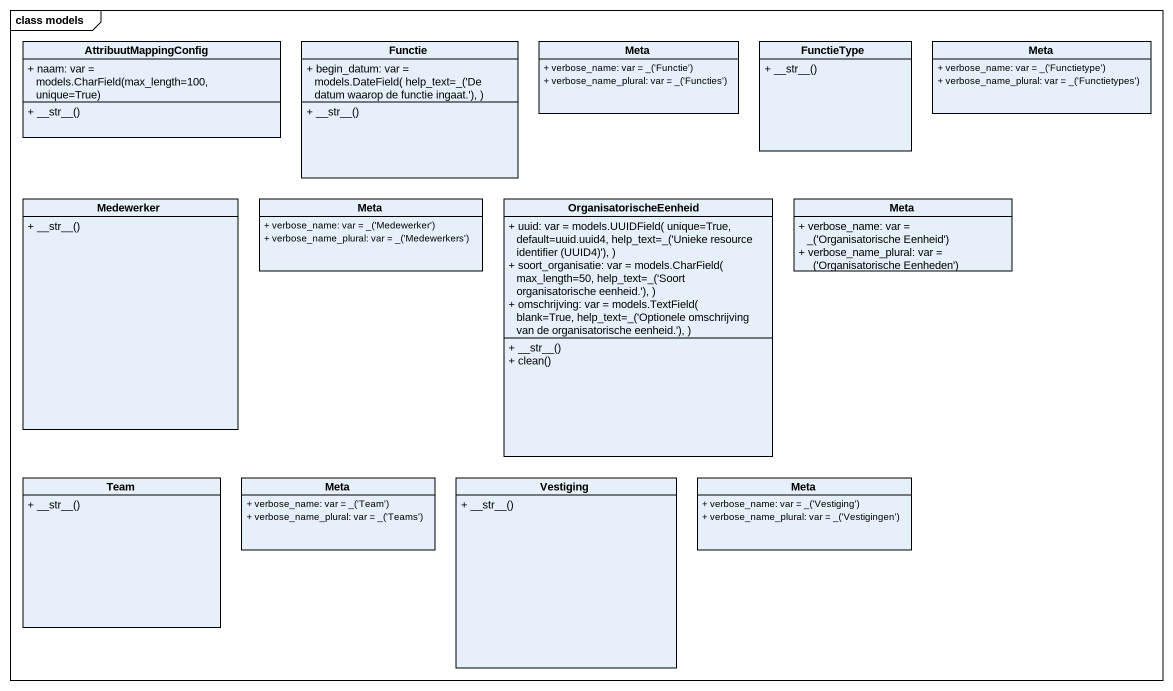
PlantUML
@startuml
mainframe class models
hide circle
hide empty members
skinparam classAttributeIconSize 0
class AttribuutMappingConfig {
  {field} + naam: var = models.CharField(max_length=100, unique=True)
  + ~__str~__()
}
class Functie {
  {field} + begin_datum: var = models.DateField( help_text=_('De datum waarop de functie ingaat.'), )
  + ~__str~__()
}
class Meta {
  {field} + verbose_name: var = _('Functie')
  {field} + verbose_name_plural: var = _('Functies')
}
class FunctieType {
  + ~__str~__()
}
class "Meta" as Meta_2 {
  {field} + verbose_name: var = _('Functietype')
  {field} + verbose_name_plural: var = _('Functietypes')
}
class Medewerker {
  + ~__str~__()
}
class "Meta" as Meta_3 {
  {field} + verbose_name: var = _('Medewerker')
  {field} + verbose_name_plural: var = _('Medewerkers')
}
class OrganisatorischeEenheid {
  {field} + uuid: var = models.UUIDField( unique=True, default=uuid.uuid4, help_text=_('Unieke resource identifier (UUID4)'), )
  {field} + soort_organisatie: var = models.CharField( max_length=50, help_text=_('Soort organisatorische eenheid.'), )
  {field} + omschrijving: var = models.TextField( blank=True, help_text=_('Optionele omschrijving van de organisatorische eenheid.'), )
  + ~__str~__()
  + clean()
}
class "Meta" as Meta_4 {
  {field} + verbose_name: var = _('Organisatorische Eenheid')
  {field} + verbose_name_plural: var = _('Organisatorische Eenheden')
}
class Team {
  + ~__str~__()
}
class "Meta" as Meta_5 {
  {field} + verbose_name: var = _('Team')
  {field} + verbose_name_plural: var = _('Teams')
}
class Vestiging {
  + ~__str~__()
}
class "Meta" as Meta_6 {
  {field} + verbose_name: var = _('Vestiging')
  {field} + verbose_name_plural: var = _('Vestigingen')
}
@enduml
